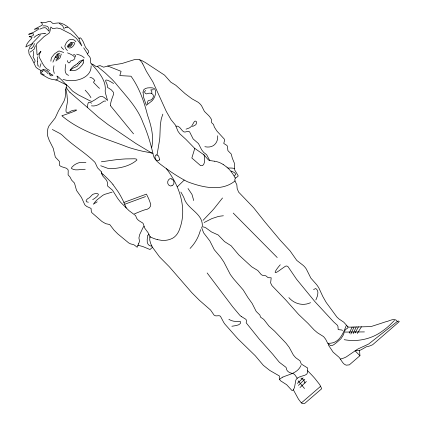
<?xml version="1.0" encoding="UTF-8"?>
<svg xmlns="http://www.w3.org/2000/svg" width="425" height="425" viewBox="0 0 425 425"><rect width="100%" height="100%" fill="white"/><g stroke="black" fill="none" stroke-linecap="round" stroke-linejoin="round"><path stroke-width="0.64" d="M346.348 325.337C343.113 333.646 339.177 343.628 328.546 343.288A2.539 2.428 -1.9 0 0 328.297 343.724L328.334 344.781A4.282 4.091 -1.9 0 0 328.525 345.265L333.147 352.192L339.129 357.356A12.453 11.9 -1.9 0 1 339.83 358.307L342.662 362.509A26.764 25.58 -1.9 0 0 344.266 364.172L346.152 365.176L349.329 364.868L359.922 355.714L355.066 350.795L358.094 350.529A6.614 6.322 -1.9 0 0 359.55 350.359A8.654 8.272 -1.9 0 0 361.207 349.748L366.334 346.8L368.613 346.306A41.836 39.987 -1.9 0 0 370.053 345.833L372.629 344.739L399.086 321.799A3.634 3.469 -1.9 0 0 399.224 321.465L398.677 321.034A3.926 3.756 -1.9 0 0 397.354 321.443C394.756 317.188 389.449 321.199 385.895 321.736A123.601 118.139 -1.9 0 0 381.119 323.319L371.976 326.267A23.587 22.546 -1.9 0 1 369.707 326.628L348.835 327.165A3.883 3.713 -1.9 0 1 347.645 326.501L343.777 322.203L338.938 318.936L336.839 316.97L328.185 305.129A43.637 41.708 -1.9 0 1 325.832 301.84L322.803 296.459L318.686 287.576L316.721 284.729L310.877 278.131L306.303 269.025A16.83 16.086 -1.9 0 0 302.451 264.802L296.783 260.413L290.073 250.888L280.112 240.104L264.78 221.808L253.571 207.676L238.574 192.068L237.171 188.53L236.821 184.668L235.099 181.262L234.791 179.663L235.434 177.963L237.883 176.524L238.138 175.658L234.738 170.096L234.329 163.035L232.353 158.281L231.195 153.999L227.912 150.636L227.375 146.184A3.304 3.161 -1.9 0 0 226.748 145.323L223.741 143.427L224.618 140.351L224.278 139.065L217 131.171L214.381 127.155A6.019 5.753 -1.9 0 1 214.152 126.422L213.515 124.467L211.592 122.634L211.443 119.361L209.631 116.631A31.965 30.552 -1.9 0 0 208 114.904L204.42 111.419L201.652 105.926A14.684 14.036 -1.9 0 0 197.928 102.154L193.317 99.572A26.361 25.197 -1.9 0 1 191.792 98.685L185.082 93.643L175.791 85.25L170.866 82.232L164.56 75.145L145.27 62.48L141.371 60.339L138.316 59.468L134.183 59.702L121.98 63.511L109.613 65.54L103.594 67.171L100.061 65.609L96.177 66.587L93.298 64.589L91.099 63.739L90.589 62.549L90.493 58.985A4.887 4.675 -1.9 0 0 90.089 57.625C89.999 56.121 85.436 53.842 88.134 53.019A0.951 0.908 -1.9 0 0 88.57 52.604L88.437 50.873L85.552 47.345L83.119 41.586L81.377 38.712L80.113 37.724L79.039 38.585L74.269 32.799L70.274 28.879A44.051 42.102 -1.9 0 0 66.847 26.191L63.867 24.326L60.69 23.115L58.507 22.929L52.843 23.487L50.352 21.287L48.811 21.404L45.332 22.589L40.715 22.228L41.873 23.2A2.338 2.237 -1.9 0 1 42.155 23.534L42.415 24.512L41.544 25.527L34.239 29.33L38.739 28.486L38.085 29.575L33.782 32.157L28.656 34.297L31.514 33.708L33.416 33.788C35.174 37.389 24.188 35.891 31.981 37.251L31.578 38.431L29.373 40.827A25.346 24.225 -1.9 0 0 26.902 44.126L25.803 46.941L32.991 43.307L29.978 46.777L28.661 50.341L29.038 53.784L31.067 57.487A28.082 26.839 -1.9 0 1 32.024 59.086L35.865 67.086L37.304 68.43L40.901 70.454L40.29 72.723L41.018 74.003L48.227 78.104L51.356 79.225L54.687 79.778A13.818 13.207 -1.9 0 1 57.619 80.553L66.576 84.968L65.726 89.834L65.53 94.759A21.951 20.984 -1.9 0 1 63.936 101.235L58.448 110.92L55.213 117.943L48.981 125.912L47.945 128.329L47.324 132.281A17.579 16.798 -1.9 0 0 47.749 136.266L49.247 140.404L53.231 148.288L55.33 157.096L59.473 161.505L59.564 165.484L61.248 166.595L66.284 168.204L67.862 169.432L68.223 170.611L68.106 174.866L70.061 177.103L71.602 180.115L74.497 183.095L76.532 190.448L81.451 197.402L84.798 204.823L86.695 206.47L91.051 208.399L91.348 211.804L91.853 212.675L102.021 221.542L105.703 223.672L109.756 224.549L113.985 230.084L117.783 233.899L128.711 242.925L130.571 243.881L133.498 244.635A5.355 5.116 -1.9 0 1 134.55 245.193L137.089 247.201L137.557 246.898L137.578 245.087L142.933 246.58L149.982 249.518L152.474 247.276L159.54 256.897L169.32 266.783L191.818 292.687L199.479 300.358L210.566 310.027L214.184 315.26L215.868 315.897L219.188 315.69L220.421 316.232L223.635 322.267A25.001 23.896 -1.9 0 0 225.075 324.333L237.851 338.783L255.271 355.752L263.325 365.325L269.742 370.409L279.491 376.04L279.395 376.513A12.968 12.399 -1.9 0 0 279.246 377.442L279.48 379.307L280.521 380.768L286.652 384.705L292.002 390.533A2.72 2.603 -1.9 0 0 293.383 389.821L294.525 387.43L295.789 380.258A6.062 5.791 -1.9 0 1 297.558 378.006L299.981 376.715L304.959 375.201L306.776 374.133L307.551 372.481L307.705 368.061L301.298 364.013L299.97 360.788L295.63 357.664L293.356 355.002L289.244 347.411L285.961 343.108L274.662 331.229L268.972 326.113L263.755 319.377L260.493 317.119L259.877 315.042L256.211 311.451L252.142 303.434L247.934 297.574L243.169 289.882L233.5 278.768L230.361 274.555L223.8 261.906L220.49 257.04L214.285 249.73L209.817 240.901L203.644 232.884L202.077 228.788A4.457 4.261 -1.9 0 0 201.817 228.22L201.758 227.2A1.121 1.068 -1.9 0 1 202.3 226.7L204.542 227.226A13.037 12.463 -1.9 0 1 206.152 228.05L211.501 231.954L218.2 234.988L224.533 241.591L231.104 245.756L238.887 255.016L251.722 266.82L257.81 270.502L261.253 274.63L262.703 275.4L265.774 275.777L268.164 277.69L271.198 277.785L270.624 282.933L271.963 285.621L285.68 299.885L298.663 314.484L307.966 323.335L314.112 329.89L317.417 332.738L323.632 336.642L325.646 339.224L327.712 343.283M50.857 61.173L51.143 59.038A9.536 9.116 -1.9 0 1 51.85 57.194L54.581 53.784L58.475 51.175A3.389 3.241 -1.9 0 1 59.431 51.058L63.686 52.45M65.657 64.457C65.413 68.255 63.596 73.775 68.552 75.4M37.554 56.865L37.31 61.784M147.178 103.631L148.038 100.868A1.525 1.461 -1.9 0 1 148.452 100.555L151.061 99.923A2.672 2.555 -1.9 0 0 151.645 99.636C155.901 95.285 151.879 91.465 146.662 93.882A2.327 2.221 -1.9 0 1 145.833 93.617L145.679 93.532A3.097 2.959 -1.9 0 1 145.005 92.953L144.542 91.715L145.35 90.801A12.442 11.889 -1.9 0 1 145.653 90.599L145.754 90.53M217.727 135.761C218.131 143.677 212.612 148.474 204.866 146.689M151.656 147.762C154.153 136.754 151.188 125.625 147.544 115.228C144.054 101.463 139.331 87.879 131.022 76.218L119.823 75.592L121.098 71.336L107.727 66.018M151.741 153.048L135.926 143.523L108.088 124.626L98.478 117.263L87.231 107.286L87.922 103.705L88.549 102.425L89.675 102.234L91.657 103.163M61.285 54.081L60.031 57.874L55.888 60.966M149.903 237.58L150.067 236.64M35.36 45.788L34.074 49.258L30.159 52.105M156.99 155.173L159.641 139.618A74.54 71.241 -1.9 0 0 159.89 136.25L160.31 125.078L161.155 119.606A40.954 39.148 -1.9 0 1 161.824 117.204L162.844 114.15M53.943 65.774L53.338 69.695L54.299 73.461M194.772 148.426L191.845 157.999L200.627 165.67C205.126 166.791 204.595 159.651 204.648 156.852A8.994 8.596 -1.9 0 0 203.798 154.721M200.542 229.643C198.799 236.736 195.149 243.196 190.071 248.434M83.172 63.043L83.268 62.741A8.017 7.661 -1.9 0 0 83.534 61.418L83.343 59.797L79.666 61.306A4.383 4.186 -1.9 0 0 79.162 61.752L77.913 63.251A5.429 5.19 -1.9 0 1 77.509 63.649M39.801 67.458L41.013 63.601M34.499 43.594L33.538 46.091L32.348 47.653A8.032 7.677 -1.9 0 1 31.126 48.439M72.463 43.313L71.203 45.826A3.225 3.087 -1.9 0 1 70.63 46.293A3.496 3.342 -1.9 0 1 69.748 46.697L68.733 46.771L68.165 46.192M34.409 62.762C37.033 59.585 31.413 57.906 33.564 54.878A4.749 4.542 -1.9 0 0 33.734 54.071L33.474 51.356M151.608 93.303L151.837 92.528A2.167 2.072 -1.9 0 0 151.704 91.487L150.822 89.856L153.505 89.755M138.704 243.536L139.559 241.246L139.033 238.6A4.903 4.686 -1.9 0 1 138.943 237.788L139.671 234.627L143.018 227.572A14.567 13.924 -1.9 0 1 143.459 226.977L144.064 226.238M147.868 235.572L147.209 239.248L147.241 242.048A6.508 6.221 -1.9 0 0 148.001 244.093L149.202 245.406A3.225 3.081 -1.9 0 0 150.238 245.857L150.859 245.974A7.31 6.986 -1.9 0 0 151.852 246.011L152.501 247.286M353.212 333.598L356.177 326.921M315.887 299.938L317.597 295.609L317.905 292.512A7.14 6.827 -1.9 0 0 317.438 290.647L317.14 290.025A6.131 5.86 -1.9 0 0 316.795 289.446L315.908 288.649A0.951 0.908 -1.9 0 0 315.552 288.586L313.56 289.563M74.8 43.079C73.785 46.017 71.166 49.38 67.74 47.536M350.848 334.018L354.062 327.022M52.912 62.13L55.308 57.03L56.833 54.724A3.846 3.676 -1.9 0 1 57.014 54.522L57.322 54.288A0.669 0.637 -1.9 0 1 57.641 54.219L59.24 55.032L59.181 55.362A19.449 18.588 -1.9 0 1 59.086 55.856L58.65 57.237A3.49 3.336 -1.9 0 1 58.39 57.678L55.962 59.654M349.249 333.131L352.134 327.133M355.183 332.902L358.402 326.841M357.287 333.45L361.441 326.809M83.178 63.043A8.043 7.687 -1.9 0 1 82.291 64.85L79.433 68L76.234 70.061L73.711 70.624L70.04 70.454L70.656 69.525M300.942 365.537C297.675 373.108 289.457 374.207 282.811 377.103M280.272 264.78C277.775 267.479 270.571 276.776 279.443 270.481A60.791 58.103 -1.9 0 0 280.564 269.631L285.441 266.215L286.801 265.981L288.06 266.725L296.522 279.193L314.872 301.591L333.662 321.906L337.408 325.268L337.933 326.336L338.178 329.609L340.335 329.858A4.415 4.218 -1.9 0 1 342.614 330.4M67.192 46.75L68.733 44.726M41.937 71.814L41.804 72A3.809 3.644 -1.9 0 0 41.491 72.505L41.453 72.664A0.622 0.59 -1.9 0 0 41.464 72.962L42.107 73.732A12.075 11.544 -1.9 0 0 42.813 74.327L44.269 74.997M79.544 63.532L77.153 66.348A3.342 3.193 -1.9 0 1 76.707 66.597L76.229 66.789A13.669 13.063 -1.9 0 1 75.724 66.948L72.973 68.17L70.04 70.454M222.53 197.97L214.524 208.064A131.017 125.226 -1.9 0 1 212.091 210.864L203.06 220.336M32.093 43.483L40.439 34.866M184.206 180.104L177.416 186.702M394.496 320.402L389.693 325.152A72.064 68.882 -1.9 0 1 388.004 326.682A63.495 60.685 -1.9 0 1 382.999 330.645C371.987 339.022 357.701 342.173 344.17 339.676M83.343 59.797L80.877 62.119M297.362 383.408L303.131 377.868M298.382 385.39L304.805 379.291M299.986 387.536L306.382 381.48M34.016 37.522L34.744 36.853A13.584 12.984 -1.9 0 1 35.721 36.045L38.292 34.669M77.509 63.649L75.167 65.232M293.377 389.815L298.44 399.102L301.362 402.942L320.716 386.208M42.606 71.039L42.776 70.906A1.137 1.084 -1.9 0 1 43.18 70.741L43.78 70.715A5.307 5.073 -1.9 0 1 44.195 70.752L44.354 70.778A2.954 2.821 -1.9 0 1 44.907 70.938L46.426 71.926L48.216 73.87M397.354 321.438L368.618 344.053L357.723 349.09L346.412 356.809A22.376 21.388 -1.9 0 1 343.676 358.078L340.345 359.104M234.988 180.954C221.563 192.068 202.024 187.329 187.26 181.661C177.666 176.683 168.661 170.547 160.082 163.986C157.255 161.643 154.105 159.072 153.351 155.263C150.891 144.229 147.634 133.248 143.076 122.883C137.519 107.376 125.736 95.875 115.648 83.343A89.064 85.127 -1.9 0 0 112.046 79.385L104.911 72.638L97.389 66.449M64.834 28.034L65.009 27.907A3.793 3.623 -1.9 0 1 65.79 27.45M234.356 175.881L235.795 174.399L234.786 172.927A9.005 8.606 -1.9 0 0 234.526 172.736A14.014 13.398 -1.9 0 0 231.737 171.307M70.035 45.693L69.461 45.624A3.798 3.634 -1.9 0 1 69.185 45.401L69.137 45.363M97.171 201.817L93.346 204.218L95.407 201.54A60.323 57.657 -1.9 0 1 97.288 199.649L102.786 195.335A19.098 18.254 -1.9 0 1 104.699 194.358L112.11 192.127M92.677 199.638C94.621 198.618 102.154 193.354 96.093 193.55A9.764 9.329 -1.9 0 0 94.924 193.688L93.118 194.23A4.378 4.186 -1.9 0 0 92.353 194.692L90.105 197.046A9.993 9.547 -1.9 0 1 89.282 197.795C86.727 198.82 84.022 202.087 88.347 202.22M204.181 222.498L211.932 218.572L218.253 216.5A34.898 33.352 -1.9 0 1 220.798 216.075L223.38 215.762M31.131 48.45L30.696 48.684M39.791 29.16L42.548 27.976L44.742 27.689A3.219 3.076 -1.9 0 1 45.969 28.077L48.854 31.089L49.045 29.564A8.208 7.847 -1.9 0 0 48.87 28.741L48.025 27.025A3.039 2.906 -1.9 0 0 47.17 26.339L45.379 25.856L42.898 25.867M171.96 185.672L170.691 185.969A2.125 2.029 -1.9 0 1 170.223 185.911C166.844 185.04 166.882 180.189 169.819 178.755A1.551 1.482 -1.9 0 1 170.324 178.627L171.695 178.92M192.44 126.592L195.851 124.722L196.637 122.655A4.34 4.149 -1.9 0 0 196.393 121.593C194.151 118.862 192.849 126.002 190.804 126.878A7.756 7.416 -1.9 0 1 189.396 127.904L186.044 129.168M136.127 213.169L142.03 210.789A58.092 55.526 -1.9 0 1 145.01 209.764C148.994 209.493 152.347 206.04 149.982 202.125A45.22 43.222 -1.9 0 0 148.522 198.401L146.439 194.108L123.903 202.433M135.835 213.286L134.507 213.812M124.711 204.26L145.52 196.589M55.85 80.006L57.901 78.949A0.892 0.855 -1.9 0 0 58.034 78.54L56.929 76.032L57.758 76.521A24.002 22.939 -1.9 0 1 58.241 76.904L61.28 79.618A32.868 31.413 -1.9 0 1 63.256 81.749L66.327 84.761A45.884 43.855 -1.9 0 1 67.198 85.489L68.59 86.758A22.408 21.42 -1.9 0 1 69.317 87.502L72.006 90.493A16.214 15.497 -1.9 0 0 72.967 91.375L78.163 94.786L89.388 100.523L91.88 101.575L93.824 100.47A33.06 31.599 -1.9 0 0 96.14 98.993L98.908 97.123L101.022 96.369A3.342 3.193 -1.9 0 1 102.282 96.464L104.141 97.421L107.578 100.497L105.49 93.303A19.481 18.62 -1.9 0 1 105.182 91.003C106.526 80.293 98.132 71.469 91.588 63.978M65.801 27.471L67.676 27.301M310.563 302.685C302.94 306.26 294.328 303.886 288.894 297.638M101.378 161.787L115.101 159.843A186.07 177.847 -1.9 0 1 125.747 158.907L134.943 158.78L136.388 159.088L136.972 159.981C130.082 166.133 119.866 168.343 110.771 168.698A19.539 18.673 -1.9 0 1 107.53 168.247L100.698 165.739M69.482 44.529L70.199 44.556M231.88 326.257C234.324 325.741 241.602 325.481 240.608 321.709C237.798 321.098 234.765 321.831 232.002 320.753A12.219 11.677 -1.9 0 1 228.878 319.265M328.196 343.235L327.787 343.278M85.223 169.283C80.84 169.028 75.06 171.28 71.416 168.417L71.926 167.153L74.088 165.176A17.675 16.894 -1.9 0 1 76.064 163.938L77.637 163.2A12.235 11.693 -1.9 0 1 79.783 162.557L85.903 162.377M44.072 33.559L45.826 33.469M58.145 57.986L56.127 57.731M43.578 69.615L45.937 70.019A6.949 6.641 -1.9 0 1 47.786 71.087M91.465 105.841C96.406 106.728 100.151 103.7 103.812 101.15A6.508 6.221 -1.9 0 1 105.315 101.092L105.676 101.097M345.206 332.074L364.432 331.914M74.322 42.298L71.767 42.463A3.671 3.506 -1.9 0 0 71.14 42.691M214.556 161.24L209.833 160.528A5.413 5.174 -1.9 0 1 208.298 159.821L203.867 154.764L194.56 148.245L185.884 139.342L179.802 133.795L177.974 131.24L175.445 125.104L172.024 120.907A26.467 25.298 -1.9 0 1 171.041 119.691L166.308 111.456L152.92 81.972L146.428 71.379L142.784 63.952M152.931 153.26L142.136 151.135A154.801 147.958 -1.9 0 1 128.201 147.268C105.496 138.364 80.782 131.904 61.859 115.786C62.151 115.653 83.911 108.471 73.881 110.224A22.966 21.951 -1.9 0 0 71.257 110.93C60.918 117.783 69.344 102.282 67.219 98.079A41.034 39.222 -1.9 0 0 66.81 93.782L65.822 89.053M234.403 168.449L233.256 168.236A22.621 21.622 -1.9 0 0 227.874 168.114M62.974 79.273C72.903 83.268 91.641 78.912 91.125 65.822M76.606 54.193L79.974 55.117L82.323 56.259A13.669 13.063 -1.9 0 1 83.688 57.375L84.288 57.917M157.617 239.663L161.458 240.327L164.725 240.385A18.482 17.664 -1.9 0 0 170.398 239.206C175.461 237.591 178.585 232.857 179.993 227.965A96.964 92.677 -1.9 0 0 180.752 225.643C186.628 205.886 178.617 184.482 166.43 168.741M231.147 171.062L231.742 171.291M150.03 236.842L151.98 237.697A39.87 38.107 -1.9 0 0 157.606 239.705M52.344 129.498L60.042 133.54A29.766 28.448 -1.9 0 1 62.56 135.453C72.51 145.35 85.043 152.347 94.839 162.228A12.065 11.528 -1.9 0 1 95.721 163.859L97.532 167.827L101.49 171.923M300.852 377.99L303.652 379.881L304.964 383.053M49.778 70.444C44.041 68.436 42.25 62.326 39.413 57.603C37.581 54.209 44.944 46.697 37.703 54.953L37.352 54.963L36.964 54.092L36.8 50.479A16.931 16.182 -1.9 0 0 36.561 48.179L36.183 45.549L36.911 43.531L44.051 36.603L49.045 33.208L49.922 31.466L50.857 27.014L52.721 28.666L56.929 27.981L60.61 28.772L70.789 33.984L76.303 38.292L81.882 45.937L79.417 40.444A9.812 9.377 -1.9 0 1 79.087 38.521M59.309 23.418L62.661 25.792L64.186 29.166M241.687 316.721L245.995 319.377L246.447 320.758L246.192 322.825L259.197 339.028L272.855 354.333A77.616 74.184 -1.9 0 1 274.534 356.442L279.358 362.286L285.844 367.216A3.623 3.464 -1.9 0 1 286.259 367.901C286.434 371.588 289.744 372.964 292.942 373.533A6.858 6.556 -1.9 0 1 294.711 374.6L297.261 378.25M51.053 74.343L52.987 75.167L52.264 75.677A4.069 3.889 -1.9 0 1 51.664 75.815L50.511 75.762A0.962 0.919 -1.9 0 1 50.177 75.549L49.571 73.838M99.578 88.32L98.956 87.917A8.712 8.325 -1.9 0 1 98.605 87.662L93.59 82.455L93.58 81.956L94.844 80.575L93.25 78.731A11.199 10.705 -1.9 0 0 92.353 78.179L91.848 77.918A6.104 5.833 -1.9 0 0 89.925 77.366M57.848 55.447L57.938 55.521A0.738 0.701 -1.9 0 1 58.082 56.137L58.066 56.217A0.962 0.919 -1.9 0 1 57.582 56.732L57.37 56.801A0.611 0.584 -1.9 0 1 57.083 56.78L56.929 56.716A3.203 3.06 -1.9 0 1 56.536 56.429L56.482 56.398M223.178 164.443L226.902 167.206M113.555 83.518L110.92 81.86A22.02 21.048 -1.9 0 0 107.668 80.346A12.043 11.512 -1.9 0 0 106.755 80.038C104.173 79.464 106.733 83.146 106.994 84.219A8.782 8.394 -1.9 0 1 107.445 86.291L107.493 87.38L111.339 89.872L113.406 92.283L113.634 94.047L112.63 96.911A36.964 35.333 -1.9 0 0 110.335 105.358M301.362 402.942L302.972 403.718L304.677 403.447L321.555 388.864A0.914 0.871 -1.9 0 0 321.608 388.471L319.759 384.673L314.877 378.468A119.468 114.187 -1.9 0 0 311.238 374.473L307.647 370.759M67.522 52.859C70.954 54.267 79.406 57.715 71.894 60.706C69.434 60.371 70.8 62.868 68.962 62.911A0.584 0.563 -1.9 0 1 68.685 62.842L67.612 61.737L67.389 60.918A2.359 2.258 -1.9 0 1 67.426 60.541M101.734 173.23L102.967 174.298M87.231 107.286L70.019 92.448M75.921 41.719C73.934 38.67 69.711 38.399 67.479 41.39A13.504 12.909 -1.9 0 0 66.343 42.654L64.892 45.842A3.708 3.543 -1.9 0 0 64.913 46.537L65.514 48.211A9.393 8.978 -1.9 0 0 67.458 50.559M101.708 172.975L101.782 173.687A6.242 5.966 -1.9 0 0 101.883 174.266C102.892 177.501 106.818 178.952 107.408 182.426A4.696 4.484 -1.9 0 1 107.467 183.308L107.35 185.146L107.716 186.15L112.487 190.166L117.587 198.3L120.642 202.305L128.966 210.614L135.447 215.464A2.943 2.81 -1.9 0 1 135.777 216.012L135.862 216.213A9.021 8.622 -1.9 0 1 136.037 216.745C136.749 219.938 140.038 221.313 142.524 222.87A5.913 5.652 -1.9 0 1 143.204 223.603L144.76 228.183L147.65 232.103A14.163 13.536 -1.9 0 1 148.219 232.942L150.083 236.72M233.235 213.079L277.217 257.529M85.186 90.164L88.373 93.787A30.233 28.9 -1.9 0 1 90.318 96.608L90.934 97.676M83.709 47.834L87.221 53.385M298.143 380.811L304.502 388.508M139.729 59.766L140.117 60.217A28.188 26.94 -1.9 0 1 142.811 63.936M110.309 105.512L133.519 133.854M112.949 184.54L118.134 191.755A92.491 88.4 -1.9 0 1 123.765 202.141L126.246 208.011M188.025 188.509L191.994 194.448L193.72 200.531M207.156 272.972L232.661 306.749L239.679 315.111A10.359 9.902 -1.9 0 0 241.671 316.742M328.849 344.053L329.008 344.266A11.857 11.332 -1.9 0 0 329.412 344.781C330.974 346.816 333.662 344.872 335.134 343.692A64.117 61.28 -1.9 0 0 337.769 341.557L340.972 338.688L343.044 335.506A9.238 8.829 -1.9 0 0 343.4 334.613L345.201 329.97A4.213 4.027 -1.9 0 1 346.178 329.104L347.767 327.978A0.983 0.935 -1.9 0 0 347.9 327.569L347.9 327.409A3.931 3.756 -1.9 0 0 347.692 326.687M66.204 87.38L67.007 88.607A32.353 30.924 -1.9 0 0 69.987 92.469M209.833 160.528L209.594 160.145A28.321 27.067 -1.9 0 1 207.968 157.16L206.63 154.711L204.919 153.335A16.676 15.938 -1.9 0 1 204.542 153.08A9.254 8.845 -1.9 0 1 203.644 152.357L201.615 149.765L198.48 143.602L193.157 138.938L189.608 131.883L188.296 131.282L184.992 132.048L183.812 131.851L182.463 130.799L179.701 127.436L177.878 126.267A4.516 4.314 -1.9 0 0 176.003 126.193M180.875 192.073L182.628 195.171A45.618 43.605 -1.9 0 1 183.993 197.891C187.133 209.254 202.794 213.047 202.327 225.898M235.291 178.123L233.75 175.482A39.249 37.512 -1.9 0 0 226.987 167.121M151.874 246.054L151.072 244.38A30.573 29.219 -1.9 0 1 150.657 243.435L149.765 240.199A12.139 11.602 -1.9 0 1 149.919 237.586M50.134 73.174L50.171 73.254A3.395 3.246 -1.9 0 0 50.984 74.407M38.287 66.433L37.942 65.2M68 45.613L68.016 45.688A5.674 5.424 -1.9 0 0 68.159 46.197M359.922 355.714L359.55 350.354M102.94 174.324A91.162 87.13 -1.9 0 1 113.007 184.498M279.522 379.403A21.25 20.31 -1.9 0 1 282.8 377.081M214.561 161.187A21.925 20.953 -1.9 0 1 223.162 164.47M138.258 245.246A8.67 8.287 -1.9 0 1 138.688 243.53M101.511 171.918A6.008 5.743 -1.9 0 1 101.697 172.975M147.842 235.562A5.148 4.919 -1.9 0 1 148.925 234.191M171.647 179.026A3.958 3.783 -1.9 0 1 172.013 185.768M47.791 71.087A5.371 5.132 -1.9 0 1 49.592 73.833M40.975 70.651A6.03 5.759 -1.9 0 1 43.562 69.53M38.255 34.558A21.112 20.177 -1.9 0 1 44.072 33.602M37.958 65.195A21.282 20.336 -1.9 0 1 37.267 61.79M70.608 69.493A15.858 15.162 -1.9 0 1 75.113 65.153M79.523 63.516A13.589 12.989 -1.9 0 1 80.883 62.124M68.776 44.752A9.674 9.244 -1.9 0 1 71.076 42.606M57.348 55.558A1.073 1.025 -1.9 0 1 57.837 55.372M56.095 57.773A2.608 2.492 -1.9 0 1 55.33 56.87M70.688 42.909A4.84 4.627 -1.9 0 1 72.027 44.513M70.237 44.529A0.76 0.728 -1.9 0 1 70.019 45.581M63.692 49.486A8.277 7.91 -1.9 0 1 61.232 46.877M57.131 54.501A3.565 3.405 -1.9 0 1 59.973 53.237M73.546 54.517A2.816 2.693 -1.9 0 1 75.225 55.245L75.48 55.579A1.036 0.993 -1.9 0 1 75.576 55.872L75.586 55.941A2.019 1.928 -1.9 0 1 75.353 56.886M41.947 71.82A5.536 5.291 -1.9 0 1 42.59 71.023M143.044 92.135L143.714 97.628L146.306 105.294L151.868 100.985A8.877 8.484 -1.9 0 0 152.495 100.332L153.335 99.211A15.433 14.748 -1.9 0 0 154.955 95.912C156.039 93.25 156.278 87.911 152.256 87.842C148.909 87.64 142.965 87.449 143.044 92.135M159.55 159.54L159.274 160.198L158.424 160.629A2.736 2.614 -1.9 0 1 157.718 160.708L157.197 160.65A1.822 1.742 -1.9 0 1 156.554 160.374L155.725 159.391A5.817 5.562 -1.9 0 1 155.311 158.312C154.355 156.809 155.593 153.792 157.574 155.215A3.586 3.427 -1.9 0 1 158.196 155.704L158.451 155.986A2.577 2.465 -1.9 0 1 158.785 156.559L159.104 157.702A7.677 7.337 -1.9 0 0 159.21 158.079L159.55 159.54"/></g></svg>
